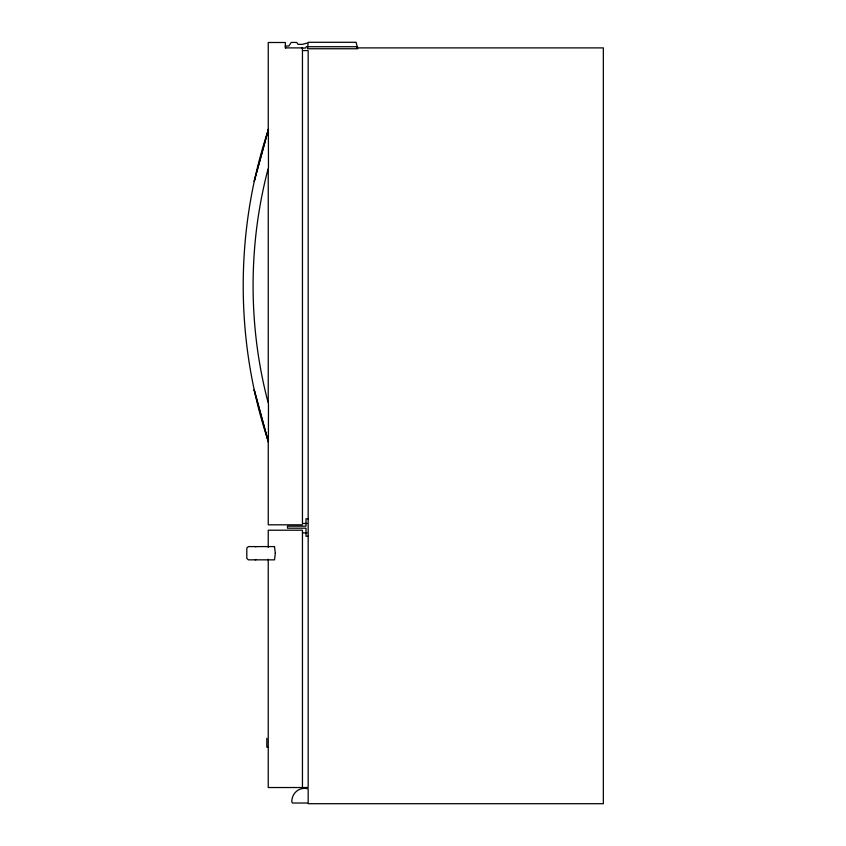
<?xml version="1.0" encoding="UTF-8"?>
<svg xmlns="http://www.w3.org/2000/svg" width="846" height="846" viewBox="0 0 846 846"><rect width="100%" height="100%" fill="white"/><g stroke="black" fill="none" stroke-linecap="round" stroke-linejoin="round"><path stroke-width="1.27" d="M268.319 131.352L268.394 129.406L268.468 167.445C247.963 244.367 247.963 326.99 268.468 403.923L268.394 441.961L254.191 389.974L268.394 441.961M268.394 129.406L254.191 181.393L268.362 129.702C234.828 230.324 234.828 341.044 268.362 441.665L268.319 440.015M291.838 802.294C291.394 793.188 299.41 786.431 308.166 788.884L308.166 803.023L292.441 803.023M255.238 559.841L256.021 559.64M308.208 42.3L356.103 42.3L357.699 48.751L307.532 48.751L308.124 42.913L302.286 44.352L298.078 44.352L296.65 42.437L291.225 42.437L288.909 46.012L285.345 46.012L285.61 48.042M357.604 46.72L306.273 46.72L305.575 48.042L301.832 48.042M356.917 47.894L603.335 47.894L603.335 803.7L308.166 803.7M302.456 50.591L308.166 50.591L308.166 787.531L268.235 787.531L268.235 559.238M308.166 518.757L306.019 518.757L306.019 526.17L287.481 526.17L287.481 528.19L306.019 528.19L306.019 536.269L308.166 536.269M307.024 523.473L302.456 523.473L302.456 47.894L285.345 47.894L285.345 42.501L268.245 42.501L268.245 132.357M302.456 524.816L268.245 524.816L268.245 438.926M302.456 532.906L307.024 532.906M267.759 747.145L266.818 747.145L266.818 738.262M255.238 546.59L256.021 546.791M302.456 787.531L302.456 530.209L268.235 530.209L268.235 547.362M268.245 169.359L268.245 401.924M275.32 553.21L274.538 559.841L248.364 559.841L246.81 558.36L246.81 548.06L248.364 546.59L274.538 546.59L275.32 553.21"/></g></svg>
